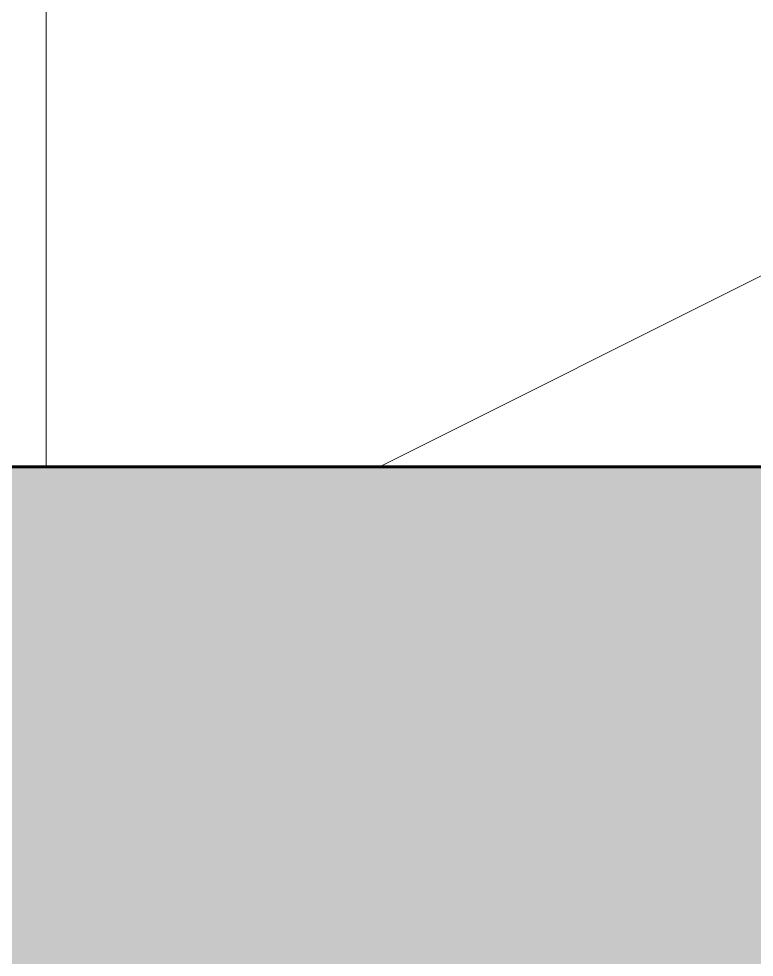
# Model space of a CAD drawing. Header units: inches. Extents: x -4169 to -1846, y 9706 to 12377.
# Drawn here: x -3823.748 to -3823.045, y 10388.093 to 10388.991 of the extents above; entities that cross this region are included whole.
import ezdxf

# ---------------------------------------------------------------- set-up
doc = ezdxf.new("R2010")
doc.units = ezdxf.units.IN
doc.header["$MEASUREMENT"] = 0
for name, color, linetype, lineweight in [('0-1', 7, 'Continuous', 5), ('A-WALL-1', 8, 'Continuous', 5), ('A-WALL-3', 50, 'Continuous', 60), ('A-WALL-4', 90, 'Continuous', 18), ('A-WALL-PATT-2', 253, 'Continuous', 9)]:
    doc.layers.add(name, color=color, linetype=linetype, lineweight=lineweight)

# ---------------------------------------------------------------- blocks, each defined once
blk = doc.blocks.new('CTR - 1st Phase - Unit Layouts_rvt-1-ENLARGED RCP - 3RD FLOOR PLAN')
at = {"layer": 'A-WALL-1'}
blk.add_hatch(color=256, dxfattribs=at).paths.add_polyline_path([(-3820.22225, 10358.56195), (-3819.59725, 10358.56195), (-3819.59725, 10388.56195), (-3824.34725, 10388.56195), (-3824.34725, 10358.56195), (-3823.72225, 10358.56195)], flags=0)
at = {"layer": 'A-WALL-PATT-2'}
h = blk.add_hatch(dxfattribs=at)
h.set_pattern_fill('FP_2', color=256, style=0, pattern_type=2)
h.set_pattern_definition([(216.87, (4.265, 10.662), (31.9871619, 21.32545714), [5.331, -47.981]), (206.565, (10.662, 7.464), (-10.662476, -10.6620098), [11.921, -11.921]), (198.435, (10.662, 2.132), (-21.3244936, -10.6625869), [6.744, -26.974])])
h.paths.add_polyline_path([(-3823.72225, 10352.5894), (-3820.22225, 10352.5894), (-3820.22225, 10358.56195), (-3823.72225, 10358.56195), (-3823.72225, 10355.36053)], flags=0)
h.paths.add_polyline_path([(-3820.22225, 10388.56195), (-3820.22225, 10392.4644), (-3823.72225, 10392.4644), (-3823.72225, 10388.56195)], flags=0)
at = {"layer": 'A-WALL-3'}
blk.add_line((-3819.59725, 10388.56195), (-3824.34725, 10388.56195), dxfattribs=at)
at = {"layer": 'A-WALL-4'}
blk.add_line((-3823.72225, 10391.8394), (-3823.72225, 10388.56195), dxfattribs=at)

msp = doc.modelspace()

# ---------------------------------------------------------------- block references
at = {"layer": '0-1'}
msp.add_blockref('CTR - 1st Phase - Unit Layouts_rvt-1-ENLARGED RCP - 3RD FLOOR PLAN', (0, 0), dxfattribs=at)

doc.saveas('drawing.dxf')
